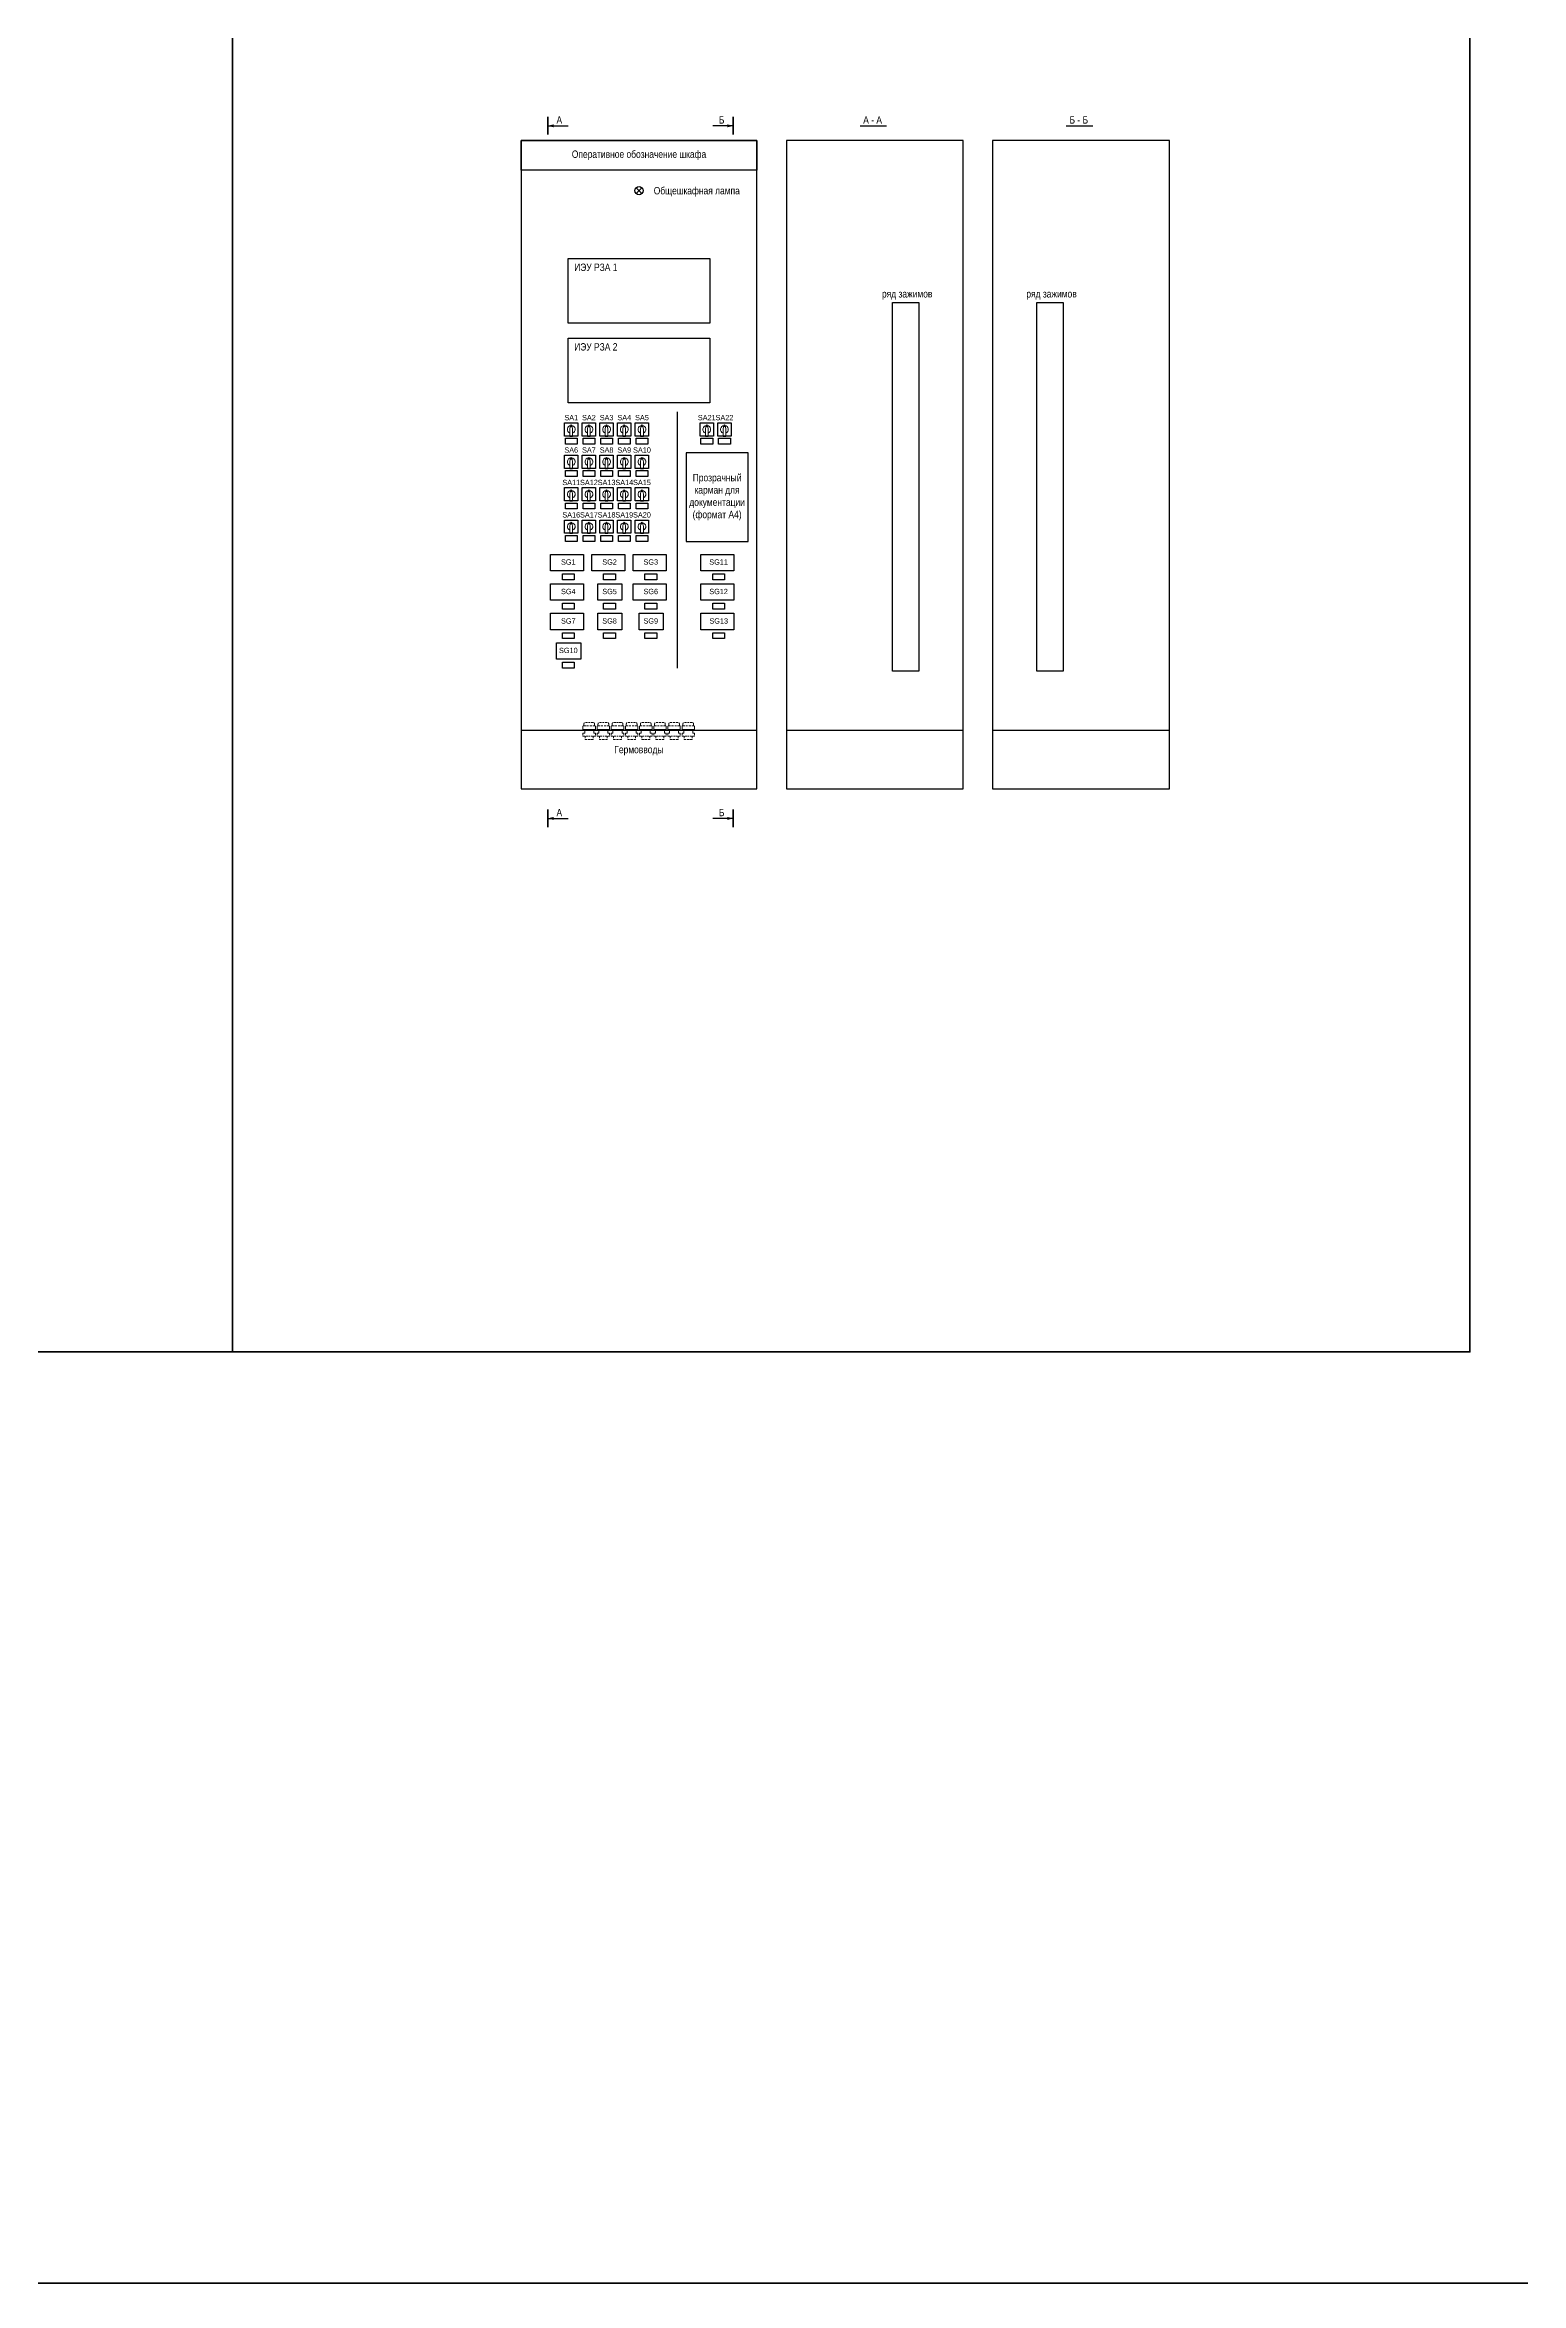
# Model space of a CAD drawing. Header units: millimetres. Extents: x 25558 to 49929, y 1902 to 19390.
# Drawn here: x 26608 to 27109, y 14208 to 14968 of the extents above; entities that cross this region are included whole.
import ezdxf
from ezdxf.enums import TextEntityAlignment as Align

# ---------------------------------------------------------------- set-up
doc = ezdxf.new("R2010")
doc.units = ezdxf.units.MM
for name, pattern in [('HIDDEN', [9.525, 6.35, -3.175]), ('Standard', [0]), ('штриховая2', [9.525, 6.35, -3.175])]:
    doc.linetypes.add(name, pattern=pattern)
doc.layers.add('Free_graphics', color=56, linetype='Continuous')
for name, color, linetype, lineweight in [('Основная', 7, 'Continuous', 30), ('Толстая', 7, 'Continuous', 53), ('Тонкая', 7, 'Continuous', 5)]:
    doc.layers.add(name, color=color, linetype=linetype, lineweight=lineweight)
doc.styles.add('Narrow', font='ARIALN.TTF')

# ---------------------------------------------------------------- blocks, each defined once
blk = doc.blocks.new('Переключатель')
at = {"ltscale": 0.35}
blk.add_line((-0.46875, -2.25), (0.46875, -2.25), dxfattribs=at)
blk.add_lwpolyline([(-2.25, 2.25), (2.25, 2.25), (2.25, -2.25), (-2.25, -2.25)], close=True, dxfattribs=at)
at = {"layer": 'Free_graphics', "color": 0, "linetype": 'Standard', "lineweight": 9}
for p, q in [((-0.46875, 0), (-0.328125, 0.9375)), ((-0.46875, -2.25), (-0.46875, 0)), ((-0.328125, 0.9375), (0, 1.5)), ((-0.328125, 0.9375), (0.328125, 0.9375)), ((0.328125, 0.9375), (0, 1.5)), ((0.46875, 0), (0.328125, 0.9375)), ((0.46875, -2.25), (0.46875, 0))]:
    blk.add_line(p, q, dxfattribs=at)
for radius, start, end in [(1.317188, 95, 249), (1.314375, 291, 85)]:
    blk.add_arc((0, 0), radius, start, end, dxfattribs=at)

msp = doc.modelspace()

# ---------------------------------------------------------------- linework, layer by layer
at = {"linetype": 'HIDDEN', "ltscale": 100}
msp.add_line((26823, 14843), (26823, 14756), dxfattribs=at)
at = {"linetype": 'штриховая2', "lineweight": 13, "ltscale": 0.1}
for p, q in [((26790.99, 14736.25), (26790.99, 14735)), ((26790.99, 14735), (26790.99, 14736.25)), ((26791.28, 14736.92), (26791.28, 14736.44)), ((26791.28, 14736.44), (26793.1, 14736.44)), ((26791.56, 14733.94), (26791.56, 14735)), ((26791.85, 14737.59), (26793.1, 14737.59)), ((26794.35, 14737.59), (26793.1, 14737.59)), ((26794.92, 14736.44), (26793.1, 14736.44)), ((26794.64, 14733.94), (26794.64, 14735)), ((26794.92, 14736.92), (26794.92, 14736.44)), ((26795.21, 14736.25), (26795.21, 14735)), ((26795.21, 14735), (26795.21, 14736.25)), ((26796.08, 14736.92), (26796.08, 14736.44)), ((26796.08, 14736.44), (26797.9, 14736.44)), ((26796.36, 14733.94), (26796.36, 14735)), ((26796.65, 14737.59), (26797.9, 14737.59)), ((26799.15, 14737.59), (26797.9, 14737.59)), ((26799.72, 14736.44), (26797.9, 14736.44)), ((26799.44, 14733.94), (26799.44, 14735)), ((26799.72, 14736.92), (26799.72, 14736.44)), ((26800.01, 14736.25), (26800.01, 14735)), ((26800.01, 14735), (26800.01, 14736.25)), ((26800.59, 14736.25), (26800.59, 14735)), ((26800.59, 14735), (26800.59, 14736.25)), ((26800.88, 14736.92), (26800.88, 14736.44)), ((26800.88, 14736.44), (26802.7, 14736.44)), ((26801.16, 14733.94), (26801.16, 14735)), ((26801.45, 14737.59), (26802.7, 14737.59)), ((26803.95, 14737.59), (26802.7, 14737.59)), ((26804.52, 14736.44), (26802.7, 14736.44)), ((26804.24, 14733.94), (26804.24, 14735)), ((26804.52, 14736.92), (26804.52, 14736.44)), ((26804.81, 14736.25), (26804.81, 14735)), ((26804.81, 14735), (26804.81, 14736.25)), ((26805.39, 14736.25), (26805.39, 14735)), ((26805.39, 14735), (26805.39, 14736.25)), ((26805.68, 14736.92), (26805.68, 14736.44)), ((26805.68, 14736.44), (26807.5, 14736.44)), ((26805.96, 14733.94), (26805.96, 14735)), ((26806.25, 14737.59), (26807.5, 14737.59)), ((26808.75, 14737.59), (26807.5, 14737.59)), ((26809.32, 14736.44), (26807.5, 14736.44)), ((26809.04, 14733.94), (26809.04, 14735)), ((26809.32, 14736.92), (26809.32, 14736.44)), ((26809.61, 14736.25), (26809.61, 14735)), ((26809.61, 14735), (26809.61, 14736.25)), ((26810.19, 14736.25), (26810.19, 14735)), ((26810.19, 14735), (26810.19, 14736.25)), ((26810.19, 14736.25), (26810.19, 14735)), ((26810.19, 14735), (26810.19, 14736.25)), ((26810.48, 14736.92), (26810.48, 14736.44)), ((26810.48, 14736.44), (26812.3, 14736.44)), ((26810.76, 14733.94), (26810.76, 14735)), ((26811.05, 14737.59), (26812.3, 14737.59)), ((26813.55, 14737.59), (26812.3, 14737.59)), ((26814.12, 14736.44), (26812.3, 14736.44)), ((26813.84, 14733.94), (26813.84, 14735)), ((26814.12, 14736.92), (26814.12, 14736.44)), ((26814.41, 14736.25), (26814.41, 14735)), ((26814.41, 14735), (26814.41, 14736.25)), ((26814.99, 14736.25), (26814.99, 14735)), ((26814.99, 14735), (26814.99, 14736.25)), ((26815.28, 14736.92), (26815.28, 14736.44)), ((26815.28, 14736.44), (26817.1, 14736.44)), ((26815.56, 14733.94), (26815.56, 14735)), ((26815.85, 14737.59), (26817.1, 14737.59)), ((26818.35, 14737.59), (26817.1, 14737.59)), ((26818.92, 14736.44), (26817.1, 14736.44)), ((26818.64, 14733.94), (26818.64, 14735)), ((26818.92, 14736.92), (26818.92, 14736.44)), ((26819.21, 14736.25), (26819.21, 14735)), ((26819.21, 14735), (26819.21, 14736.25)), ((26819.79, 14736.25), (26819.79, 14735)), ((26819.79, 14735), (26819.79, 14736.25)), ((26820.08, 14736.92), (26820.08, 14736.44)), ((26820.08, 14736.44), (26821.9, 14736.44)), ((26820.36, 14733.94), (26820.36, 14735)), ((26820.65, 14737.59), (26821.9, 14737.59)), ((26823.15, 14737.59), (26821.9, 14737.59)), ((26823.72, 14736.44), (26821.9, 14736.44)), ((26823.44, 14733.94), (26823.44, 14735)), ((26823.72, 14736.92), (26823.72, 14736.44)), ((26824.01, 14736.25), (26824.01, 14735)), ((26824.01, 14735), (26824.01, 14736.25)), ((26824.59, 14736.25), (26824.59, 14735)), ((26824.59, 14735), (26824.59, 14736.25)), ((26824.88, 14736.92), (26824.88, 14736.44)), ((26824.88, 14736.44), (26826.7, 14736.44)), ((26825.16, 14733.94), (26825.16, 14735)), ((26825.45, 14737.59), (26826.7, 14737.59)), ((26827.95, 14737.59), (26826.7, 14737.59)), ((26828.52, 14736.44), (26826.7, 14736.44)), ((26828.24, 14733.94), (26828.24, 14735)), ((26828.52, 14736.92), (26828.52, 14736.44)), ((26828.81, 14736.25), (26828.81, 14735)), ((26828.81, 14735), (26828.81, 14736.25)), ((26790.99, 14733.94), (26790.99, 14732.89)), ((26790.99, 14733.94), (26791.56, 14733.94)), ((26790.99, 14732.89), (26793.1, 14732.89)), ((26791.76, 14732.89), (26791.76, 14731.83)), ((26791.76, 14731.83), (26793.1, 14731.83)), ((26795.21, 14732.89), (26793.1, 14732.89)), ((26794.44, 14731.83), (26793.1, 14731.83)), ((26794.44, 14732.89), (26794.44, 14731.83)), ((26795.21, 14733.94), (26794.64, 14733.94)), ((26795.21, 14733.94), (26795.21, 14732.89)), ((26795.79, 14733.94), (26795.79, 14732.89)), ((26795.79, 14733.94), (26796.36, 14733.94)), ((26795.79, 14732.89), (26797.9, 14732.89)), ((26796.56, 14732.89), (26796.56, 14731.83)), ((26796.56, 14731.83), (26797.9, 14731.83)), ((26800.01, 14732.89), (26797.9, 14732.89)), ((26799.24, 14731.83), (26797.9, 14731.83)), ((26799.24, 14732.89), (26799.24, 14731.83)), ((26800.01, 14733.94), (26799.44, 14733.94)), ((26800.01, 14733.94), (26800.01, 14732.89)), ((26800.59, 14733.94), (26800.59, 14732.89)), ((26800.59, 14733.94), (26801.16, 14733.94)), ((26800.59, 14732.89), (26802.7, 14732.89)), ((26801.36, 14732.89), (26801.36, 14731.83)), ((26801.36, 14731.83), (26802.7, 14731.83)), ((26804.81, 14732.89), (26802.7, 14732.89)), ((26804.04, 14731.83), (26802.7, 14731.83)), ((26804.04, 14732.89), (26804.04, 14731.83)), ((26804.81, 14733.94), (26804.24, 14733.94)), ((26804.81, 14733.94), (26804.81, 14732.89)), ((26805.39, 14733.94), (26805.39, 14732.89)), ((26805.39, 14733.94), (26805.96, 14733.94)), ((26805.39, 14732.89), (26807.5, 14732.89)), ((26806.16, 14732.89), (26806.16, 14731.83)), ((26806.16, 14731.83), (26807.5, 14731.83)), ((26809.61, 14732.89), (26807.5, 14732.89)), ((26808.84, 14731.83), (26807.5, 14731.83)), ((26808.84, 14732.89), (26808.84, 14731.83)), ((26809.61, 14733.94), (26809.04, 14733.94)), ((26809.61, 14733.94), (26809.61, 14732.89)), ((26810.19, 14733.94), (26810.19, 14732.89)), ((26810.19, 14733.94), (26810.76, 14733.94)), ((26810.19, 14733.94), (26810.19, 14732.89)), ((26810.19, 14732.89), (26812.3, 14732.89)), ((26810.96, 14732.89), (26810.96, 14731.83)), ((26810.96, 14731.83), (26812.3, 14731.83)), ((26814.41, 14732.89), (26812.3, 14732.89)), ((26813.64, 14731.83), (26812.3, 14731.83)), ((26813.64, 14732.89), (26813.64, 14731.83)), ((26814.41, 14733.94), (26813.84, 14733.94)), ((26814.41, 14733.94), (26814.41, 14732.89)), ((26814.99, 14733.94), (26814.99, 14732.89)), ((26814.99, 14733.94), (26815.56, 14733.94)), ((26814.99, 14732.89), (26817.1, 14732.89)), ((26815.76, 14732.89), (26815.76, 14731.83)), ((26815.76, 14731.83), (26817.1, 14731.83)), ((26819.21, 14732.89), (26817.1, 14732.89)), ((26818.44, 14731.83), (26817.1, 14731.83)), ((26818.44, 14732.89), (26818.44, 14731.83)), ((26819.21, 14733.94), (26818.64, 14733.94)), ((26819.21, 14733.94), (26819.21, 14732.89)), ((26819.79, 14733.94), (26819.79, 14732.89)), ((26819.79, 14733.94), (26820.36, 14733.94)), ((26819.79, 14732.89), (26821.9, 14732.89)), ((26820.56, 14732.89), (26820.56, 14731.83)), ((26820.56, 14731.83), (26821.9, 14731.83)), ((26824.01, 14732.89), (26821.9, 14732.89)), ((26823.24, 14731.83), (26821.9, 14731.83)), ((26823.24, 14732.89), (26823.24, 14731.83)), ((26824.01, 14733.94), (26823.44, 14733.94)), ((26824.01, 14733.94), (26824.01, 14732.89)), ((26824.59, 14733.94), (26824.59, 14732.89)), ((26824.59, 14733.94), (26825.16, 14733.94)), ((26824.59, 14732.89), (26826.7, 14732.89)), ((26825.36, 14732.89), (26825.36, 14731.83)), ((26825.36, 14731.83), (26826.7, 14731.83)), ((26828.81, 14732.89), (26826.7, 14732.89)), ((26828.04, 14731.83), (26826.7, 14731.83)), ((26828.04, 14732.89), (26828.04, 14731.83)), ((26828.81, 14733.94), (26828.24, 14733.94)), ((26828.81, 14733.94), (26828.81, 14732.89))]:
    msp.add_line(p, q, dxfattribs=at)
for points in [[(26790.99, 14736.25), (26791.02, 14736.3), (26791.09, 14736.36), (26791.14, 14736.4), (26791.19, 14736.42), (26791.25, 14736.43), (26791.28, 14736.44)], [(26791.28, 14736.92), (26791.29, 14737.1), (26791.32, 14737.23), (26791.38, 14737.36), (26791.47, 14737.47), (26791.58, 14737.54), (26791.72, 14737.59), (26791.95, 14737.59)], [(26794.92, 14736.92), (26794.91, 14737.1), (26794.88, 14737.23), (26794.82, 14737.36), (26794.74, 14737.47), (26794.63, 14737.54), (26794.48, 14737.59), (26794.25, 14737.59)], [(26795.21, 14736.25), (26795.18, 14736.3), (26795.11, 14736.36), (26795.06, 14736.4), (26795.01, 14736.42), (26794.95, 14736.43), (26794.92, 14736.44)], [(26795.79, 14736.25), (26795.82, 14736.3), (26795.89, 14736.36), (26795.94, 14736.4), (26795.99, 14736.42), (26796.05, 14736.43), (26796.08, 14736.44)], [(26796.08, 14736.92), (26796.09, 14737.1), (26796.12, 14737.23), (26796.18, 14737.36), (26796.27, 14737.47), (26796.38, 14737.54), (26796.52, 14737.59), (26796.75, 14737.59)], [(26799.72, 14736.92), (26799.71, 14737.1), (26799.68, 14737.23), (26799.62, 14737.36), (26799.54, 14737.47), (26799.43, 14737.54), (26799.28, 14737.59), (26799.05, 14737.59)], [(26800.01, 14736.25), (26799.98, 14736.3), (26799.91, 14736.36), (26799.86, 14736.4), (26799.81, 14736.42), (26799.75, 14736.43), (26799.72, 14736.44)], [(26800.59, 14736.25), (26800.62, 14736.3), (26800.69, 14736.36), (26800.74, 14736.4), (26800.79, 14736.42), (26800.85, 14736.43), (26800.88, 14736.44)], [(26800.88, 14736.92), (26800.89, 14737.1), (26800.92, 14737.23), (26800.98, 14737.36), (26801.07, 14737.47), (26801.18, 14737.54), (26801.32, 14737.59), (26801.55, 14737.59)], [(26804.52, 14736.92), (26804.51, 14737.1), (26804.48, 14737.23), (26804.42, 14737.36), (26804.34, 14737.47), (26804.23, 14737.54), (26804.08, 14737.59), (26803.85, 14737.59)], [(26804.81, 14736.25), (26804.78, 14736.3), (26804.71, 14736.36), (26804.66, 14736.4), (26804.61, 14736.42), (26804.55, 14736.43), (26804.52, 14736.44)], [(26805.39, 14736.25), (26805.42, 14736.3), (26805.49, 14736.36), (26805.54, 14736.4), (26805.59, 14736.42), (26805.65, 14736.43), (26805.68, 14736.44)], [(26805.68, 14736.92), (26805.69, 14737.1), (26805.72, 14737.23), (26805.78, 14737.36), (26805.87, 14737.47), (26805.98, 14737.54), (26806.12, 14737.59), (26806.35, 14737.59)], [(26809.32, 14736.92), (26809.31, 14737.1), (26809.28, 14737.23), (26809.22, 14737.36), (26809.14, 14737.47), (26809.03, 14737.54), (26808.88, 14737.59), (26808.65, 14737.59)], [(26809.61, 14736.25), (26809.58, 14736.3), (26809.51, 14736.36), (26809.46, 14736.4), (26809.41, 14736.42), (26809.35, 14736.43), (26809.32, 14736.44)], [(26810.19, 14736.25), (26810.22, 14736.3), (26810.29, 14736.36), (26810.34, 14736.4), (26810.39, 14736.42), (26810.45, 14736.43), (26810.48, 14736.44)], [(26810.48, 14736.92), (26810.49, 14737.1), (26810.52, 14737.23), (26810.58, 14737.36), (26810.67, 14737.47), (26810.78, 14737.54), (26810.92, 14737.59), (26811.15, 14737.59)], [(26814.12, 14736.92), (26814.11, 14737.1), (26814.08, 14737.23), (26814.02, 14737.36), (26813.94, 14737.47), (26813.83, 14737.54), (26813.68, 14737.59), (26813.45, 14737.59)], [(26814.41, 14736.25), (26814.38, 14736.3), (26814.31, 14736.36), (26814.26, 14736.4), (26814.21, 14736.42), (26814.15, 14736.43), (26814.12, 14736.44)], [(26814.99, 14736.25), (26815.02, 14736.3), (26815.09, 14736.36), (26815.14, 14736.4), (26815.19, 14736.42), (26815.25, 14736.43), (26815.28, 14736.44)], [(26815.28, 14736.92), (26815.29, 14737.1), (26815.32, 14737.23), (26815.38, 14737.36), (26815.47, 14737.47), (26815.58, 14737.54), (26815.72, 14737.59), (26815.95, 14737.59)], [(26818.92, 14736.92), (26818.91, 14737.1), (26818.88, 14737.23), (26818.82, 14737.36), (26818.74, 14737.47), (26818.63, 14737.54), (26818.48, 14737.59), (26818.25, 14737.59)], [(26819.21, 14736.25), (26819.18, 14736.3), (26819.11, 14736.36), (26819.06, 14736.4), (26819.01, 14736.42), (26818.95, 14736.43), (26818.92, 14736.44)], [(26819.79, 14736.25), (26819.82, 14736.3), (26819.89, 14736.36), (26819.94, 14736.4), (26819.99, 14736.42), (26820.05, 14736.43), (26820.08, 14736.44)], [(26820.08, 14736.92), (26820.09, 14737.1), (26820.12, 14737.23), (26820.18, 14737.36), (26820.27, 14737.47), (26820.38, 14737.54), (26820.52, 14737.59), (26820.75, 14737.59)], [(26823.72, 14736.92), (26823.71, 14737.1), (26823.68, 14737.23), (26823.62, 14737.36), (26823.54, 14737.47), (26823.43, 14737.54), (26823.28, 14737.59), (26823.05, 14737.59)], [(26824.01, 14736.25), (26823.98, 14736.3), (26823.91, 14736.36), (26823.86, 14736.4), (26823.81, 14736.42), (26823.75, 14736.43), (26823.72, 14736.44)], [(26824.59, 14736.25), (26824.62, 14736.3), (26824.69, 14736.36), (26824.74, 14736.4), (26824.79, 14736.42), (26824.85, 14736.43), (26824.88, 14736.44)], [(26824.88, 14736.92), (26824.89, 14737.1), (26824.92, 14737.23), (26824.98, 14737.36), (26825.07, 14737.47), (26825.18, 14737.54), (26825.32, 14737.59), (26825.55, 14737.59)], [(26828.52, 14736.92), (26828.51, 14737.1), (26828.48, 14737.23), (26828.42, 14737.36), (26828.34, 14737.47), (26828.23, 14737.54), (26828.08, 14737.59), (26827.85, 14737.59)], [(26828.81, 14736.25), (26828.78, 14736.3), (26828.71, 14736.36), (26828.66, 14736.4), (26828.61, 14736.42), (26828.55, 14736.43), (26828.52, 14736.44)]]:
    msp.add_spline(points, degree=3, dxfattribs=at)
at = {"layer": 'Основная', "ltscale": 100}
msp.add_line((26770, 14735), (26850, 14735), dxfattribs=at)
at = {"layer": 'Основная', "linetype": 'штриховая2', "lineweight": 13, "ltscale": 1000}
for p, q in [((26790.99, 14735.19), (26793.1, 14735.19)), ((26790.99, 14735), (26793.1, 14735)), ((26791.56, 14735), (26790.99, 14735)), ((26795.21, 14735.19), (26793.1, 14735.19)), ((26795.21, 14735), (26793.1, 14735)), ((26794.64, 14735), (26795.21, 14735)), ((26795.79, 14736.25), (26795.79, 14735)), ((26795.79, 14735), (26795.79, 14736.25)), ((26795.79, 14735.19), (26797.9, 14735.19)), ((26795.79, 14735), (26797.9, 14735)), ((26796.36, 14735), (26795.79, 14735)), ((26800.01, 14735.19), (26797.9, 14735.19)), ((26800.01, 14735), (26797.9, 14735)), ((26799.44, 14735), (26800.01, 14735)), ((26800.59, 14735.19), (26802.7, 14735.19)), ((26800.59, 14735), (26802.7, 14735)), ((26801.16, 14735), (26800.59, 14735)), ((26804.81, 14735.19), (26802.7, 14735.19)), ((26804.81, 14735), (26802.7, 14735)), ((26804.24, 14735), (26804.81, 14735)), ((26805.39, 14735.19), (26807.5, 14735.19)), ((26805.39, 14735), (26807.5, 14735)), ((26805.96, 14735), (26805.39, 14735)), ((26809.61, 14735.19), (26807.5, 14735.19)), ((26809.61, 14735), (26807.5, 14735)), ((26809.04, 14735), (26809.61, 14735)), ((26810.19, 14735.19), (26812.3, 14735.19)), ((26810.19, 14735), (26812.3, 14735)), ((26810.76, 14735), (26810.19, 14735)), ((26814.41, 14735.19), (26812.3, 14735.19)), ((26814.41, 14735), (26812.3, 14735)), ((26813.84, 14735), (26814.41, 14735)), ((26814.99, 14735.19), (26817.1, 14735.19)), ((26814.99, 14735), (26817.1, 14735)), ((26815.56, 14735), (26814.99, 14735)), ((26819.21, 14735.19), (26817.1, 14735.19)), ((26819.21, 14735), (26817.1, 14735)), ((26818.64, 14735), (26819.21, 14735)), ((26819.79, 14735.19), (26821.9, 14735.19)), ((26819.79, 14735), (26821.9, 14735)), ((26820.36, 14735), (26819.79, 14735)), ((26824.01, 14735.19), (26821.9, 14735.19)), ((26824.01, 14735), (26821.9, 14735)), ((26823.44, 14735), (26824.01, 14735)), ((26824.59, 14735.19), (26826.7, 14735.19)), ((26824.59, 14735), (26826.7, 14735)), ((26825.16, 14735), (26824.59, 14735)), ((26828.81, 14735.19), (26826.7, 14735.19)), ((26828.81, 14735), (26826.7, 14735)), ((26828.24, 14735), (26828.81, 14735))]:
    msp.add_line(p, q, dxfattribs=at)
at = {"layer": 'Основная', "ltscale": 100}
for points in [[(26779, 14940, 0, 1, 0), (26781, 14940, 0, 0, 0)], [(26842, 14940, 0, 1, 0), (26840, 14940, 0, 0, 0)], [(26779, 14705, 0, 1, 0), (26781, 14705, 0, 0, 0)], [(26842, 14705, 0, 1, 0), (26840, 14705, 0, 0, 0)]]:
    msp.add_lwpolyline(points, format="xyseb", dxfattribs=at)
for points in [[(26779, 14940), (26786, 14940)], [(26842, 14940), (26835, 14940)], [(26885, 14940), (26894, 14940)], [(26955, 14940), (26964, 14940)], [(26809, 14919), (26811, 14917)], [(26809, 14917), (26811, 14919)], [(26860, 14735), (26920, 14735)], [(26930, 14735), (26990, 14735)], [(26779, 14705), (26786, 14705)], [(26842, 14705), (26835, 14705)]]:
    msp.add_lwpolyline(points, dxfattribs=at)
at = {"layer": 'Основная'}
for points in [[(26770, 14715), (26850, 14715), (26850, 14935), (26770, 14935)], [(26920, 14935), (26860, 14935), (26860, 14715), (26920, 14715)], [(26990, 14935), (26930, 14935), (26930, 14715), (26990, 14715)], [(26786, 14895), (26834, 14895), (26834, 14873), (26786, 14873)], [(26896, 14880), (26905, 14880), (26905, 14755), (26896, 14755)], [(26945, 14880), (26954, 14880), (26954, 14755), (26945, 14755)], [(26786, 14868), (26834, 14868), (26834, 14846), (26786, 14846)], [(26785, 14834), (26789, 14834), (26789, 14832), (26785, 14832)], [(26791, 14834), (26795, 14834), (26795, 14832), (26791, 14832)], [(26797, 14834), (26801, 14834), (26801, 14832), (26797, 14832)], [(26803, 14834), (26807, 14834), (26807, 14832), (26803, 14832)], [(26809, 14834), (26813, 14834), (26813, 14832), (26809, 14832)], [(26831, 14834), (26835, 14834), (26835, 14832), (26831, 14832)], [(26837, 14834), (26841, 14834), (26841, 14832), (26837, 14832)], [(26826, 14799), (26847, 14799), (26847, 14829), (26826, 14829)], [(26785, 14823), (26789, 14823), (26789, 14821), (26785, 14821)], [(26791, 14823), (26795, 14823), (26795, 14821), (26791, 14821)], [(26797, 14823), (26801, 14823), (26801, 14821), (26797, 14821)], [(26803, 14823), (26807, 14823), (26807, 14821), (26803, 14821)], [(26809, 14823), (26813, 14823), (26813, 14821), (26809, 14821)], [(26785, 14812), (26789, 14812), (26789, 14810), (26785, 14810)], [(26791, 14812), (26795, 14812), (26795, 14810), (26791, 14810)], [(26797, 14812), (26801, 14812), (26801, 14810), (26797, 14810)], [(26803, 14812), (26807, 14812), (26807, 14810), (26803, 14810)], [(26809, 14812), (26813, 14812), (26813, 14810), (26809, 14810)], [(26785, 14801), (26789, 14801), (26789, 14799), (26785, 14799)], [(26791, 14801), (26795, 14801), (26795, 14799), (26791, 14799)], [(26797, 14801), (26801, 14801), (26801, 14799), (26797, 14799)], [(26803, 14801), (26807, 14801), (26807, 14799), (26803, 14799)], [(26809, 14801), (26813, 14801), (26813, 14799), (26809, 14799)], [(26784, 14788), (26788, 14788), (26788, 14786), (26784, 14786)], [(26798, 14788), (26802, 14788), (26802, 14786), (26798, 14786)], [(26812, 14788), (26816, 14788), (26816, 14786), (26812, 14786)], [(26835, 14788), (26839, 14788), (26839, 14786), (26835, 14786)], [(26784, 14778), (26788, 14778), (26788, 14776), (26784, 14776)], [(26798, 14778), (26802, 14778), (26802, 14776), (26798, 14776)], [(26812, 14778), (26816, 14778), (26816, 14776), (26812, 14776)], [(26835, 14778), (26839, 14778), (26839, 14776), (26835, 14776)], [(26784, 14768), (26788, 14768), (26788, 14766), (26784, 14766)], [(26798, 14768), (26802, 14768), (26802, 14766), (26798, 14766)], [(26812, 14768), (26816, 14768), (26816, 14766), (26812, 14766)], [(26835, 14768), (26839, 14768), (26839, 14766), (26835, 14766)], [(26784, 14758), (26788, 14758), (26788, 14756), (26784, 14756)]]:
    msp.add_lwpolyline(points, close=True, dxfattribs=at)
at = {"layer": 'Основная', "ltscale": 100}
msp.add_lwpolyline([(26770, 14935), (26850, 14935), (26850, 14925), (26770, 14925)], close=True, dxfattribs=at)
at = {"layer": 'Основная', "ltscale": 0.35}
for points in [[(26780, 14794.6), (26791.2, 14794.6), (26791.2, 14789), (26780, 14789)], [(26794, 14794.6), (26805.2, 14794.6), (26805.2, 14789), (26794, 14789)], [(26808, 14794.6), (26819.2, 14794.6), (26819.2, 14789), (26808, 14789)], [(26831, 14794.6), (26842.2, 14794.6), (26842.2, 14789), (26831, 14789)], [(26780, 14784.6), (26791.2, 14784.6), (26791.2, 14779), (26780, 14779)], [(26796, 14784.6), (26804.2, 14784.6), (26804.2, 14779), (26796, 14779)], [(26808, 14784.6), (26819.2, 14784.6), (26819.2, 14779), (26808, 14779)], [(26831, 14784.6), (26842.2, 14784.6), (26842.2, 14779), (26831, 14779)], [(26780, 14774.6), (26791.2, 14774.6), (26791.2, 14769), (26780, 14769)], [(26796, 14774.6), (26804.2, 14774.6), (26804.2, 14769), (26796, 14769)], [(26810, 14774.6), (26818.2, 14774.6), (26818.2, 14769), (26810, 14769)], [(26831, 14774.6), (26842.2, 14774.6), (26842.2, 14769), (26831, 14769)], [(26782, 14764.6), (26790.2, 14764.6), (26790.2, 14759), (26782, 14759)]]:
    msp.add_lwpolyline(points, close=True, dxfattribs=at)
msp.add_circle((26810, 14918), 1.41, dxfattribs=at)
at = {"layer": 'Толстая', "ltscale": 100}
for points in [[(26779, 14943), (26779, 14937)], [(26842, 14943), (26842, 14937)], [(26779, 14708), (26779, 14702)], [(26842, 14708), (26842, 14702)]]:
    msp.add_lwpolyline(points, dxfattribs=at)
at = {"layer": 'Тонкая', "lineweight": 50}
msp.add_lwpolyline([(25558, 19390), (32565, 19390), (32565, 14208), (25558, 14208)], close=True, dxfattribs=at)
at = {"layer": 'Тонкая', "color": 3, "lineweight": 50}
for points in [[(26672, 14524), (26078, 14524), (26078, 15364), (26672, 15364)], [(27092, 15118), (27092, 14524), (26672, 14524), (26672, 15118)]]:
    msp.add_lwpolyline(points, close=True, dxfattribs=at)

# ---------------------------------------------------------------- block references
at = {"layer": 'Основная', "ltscale": 0.35}
for p in [(26787, 14837), (26793, 14837), (26799, 14837), (26805, 14837), (26811, 14837), (26833, 14837), (26839, 14837), (26787, 14826), (26793, 14826), (26799, 14826), (26805, 14826), (26811, 14826), (26787, 14815), (26793, 14815), (26799, 14815), (26805, 14815), (26811, 14815), (26787, 14804), (26793, 14804), (26799, 14804), (26805, 14804), (26811, 14804)]:
    msp.add_blockref('Переключатель', p, dxfattribs=at)

# ---------------------------------------------------------------- texts
at = {"layer": 'Основная', "style": 'Narrow'}
for s, p in [('А', (26782, 14942)), ('Б', (26837.09, 14942)), ('А - А', (26886.09, 14942)), ('Б - Б', (26956.09, 14942)), ('Общешкафная лампа', (26815, 14918)), ('ИЭУ РЗА', (26788, 14892)), ('ИЭУ РЗА 1', (26788, 14892)), ('ИЭУ РЗА 2', (26788, 14865)), ('А', (26782, 14707)), ('Б', (26837.09, 14707))]:
    msp.add_text(s, height=2.5, dxfattribs=at).set_placement(p, align=Align.MIDDLE_LEFT)
for s, height, p in [('ряд зажимов', 2.5, (26901, 14883)), ('ряд зажимов', 2.5, (26950, 14883)), ('SA1', 1.8, (26787, 14841)), ('SA2', 1.8, (26793, 14841)), ('SA3', 1.8, (26799, 14841)), ('SA4', 1.8, (26805, 14841)), ('SA5', 1.8, (26811, 14841)), ('SA21', 1.8, (26833, 14841)), ('SA22', 1.8, (26839, 14841)), ('SA6', 1.8, (26787, 14830)), ('SA7', 1.8, (26793, 14830)), ('SA8', 1.8, (26799, 14830)), ('SA9', 1.8, (26805, 14830)), ('SA10', 1.8, (26811, 14830)), ('SA11', 1.8, (26787, 14819)), ('SA12', 1.8, (26793, 14819)), ('SA13', 1.8, (26799, 14819)), ('SA14', 1.8, (26805, 14819)), ('SA15', 1.8, (26811, 14819)), ('SA16', 1.8, (26787, 14808)), ('SA17', 1.8, (26793, 14808)), ('SA18', 1.8, (26799, 14808)), ('SA19', 1.8, (26805, 14808)), ('SA20', 1.8, (26811, 14808)), ('SG1', 1.8, (26786, 14792)), ('SG2', 1.8, (26800, 14792)), ('SG3', 1.8, (26814, 14792)), ('SG11', 1.8, (26837, 14792)), ('SG4', 1.8, (26786, 14782)), ('SG5', 1.8, (26800, 14782)), ('SG6', 1.8, (26814, 14782)), ('SG12', 1.8, (26837, 14782)), ('SG7', 1.8, (26786, 14772)), ('SG8', 1.8, (26800, 14772)), ('SG9', 1.8, (26814, 14772)), ('SG13', 1.8, (26837.06, 14772)), ('SG10', 1.8, (26786, 14762))]:
    msp.add_text(s, height=height, dxfattribs=at).set_placement(p, align=Align.MIDDLE_CENTER)
at = {"layer": 'Основная', "char_height": 2.5, "attachment_point": 5, "style": 'Narrow'}
for s, insert, width in [('Оперативное обозначение шкафа', (26810, 14930), 80), ('Прозрачный карман для документации (формат А4)', (26836.5, 14814), 21), ('Гермовводы ', (26810, 14728), 58)]:
    msp.add_mtext(s, dxfattribs=dict(at, insert=insert, width=width))

doc.saveas('drawing.dxf')
